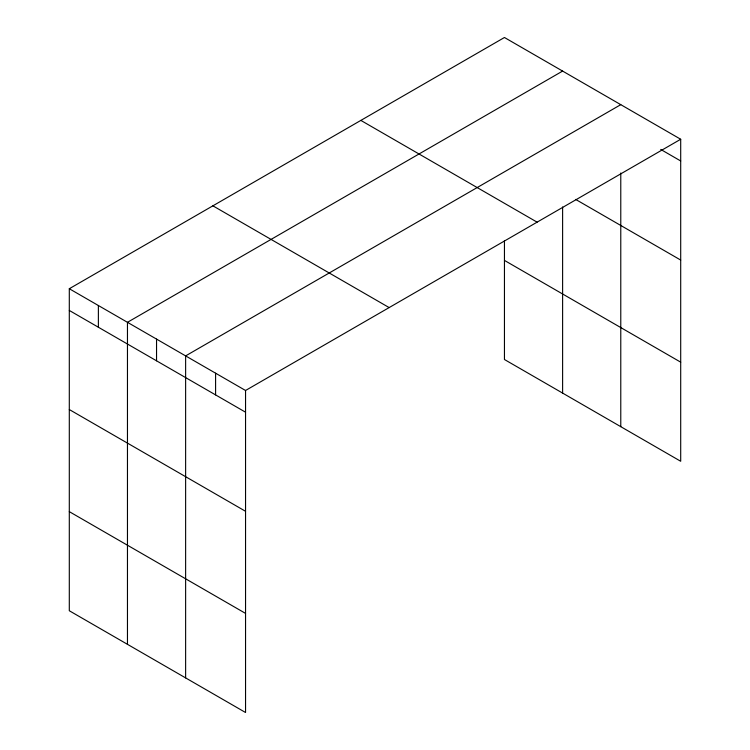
<?xml version="1.0" encoding="UTF-8"?>
<svg xmlns="http://www.w3.org/2000/svg" width="750" height="750" viewBox="0 0 750 750"><rect width="100%" height="100%" fill="white"/><g stroke="black" fill="none" stroke-linecap="round" stroke-linejoin="round"><path stroke-width="1.12" d="M680.7 139.256L504.45 37.5L69.3 288.731L69.3 610.744L245.55 712.5L245.55 390.487L680.7 139.256L680.7 461.269L504.45 359.513L504.45 240.684M562.612 71.081L127.463 322.312L127.463 644.325M620.775 104.662L185.625 355.894L185.625 677.906M660.722 149.428L680.7 160.969M575.653 199.416L680.7 260.062M360.853 120.403L537.103 222.159M504.45 260.409L680.7 362.166M212.897 205.828L389.147 307.584M69.3 288.731L245.55 390.487M69.3 310.444L245.55 412.2M69.3 409.537L245.55 511.294M69.3 511.641L245.55 613.397M620.775 173.006L620.775 426.675M562.612 206.972L562.612 393.094M215.588 373.191L215.588 394.894M156.544 339.103L156.544 360.806M98.381 305.522L98.381 327.234"/></g></svg>
